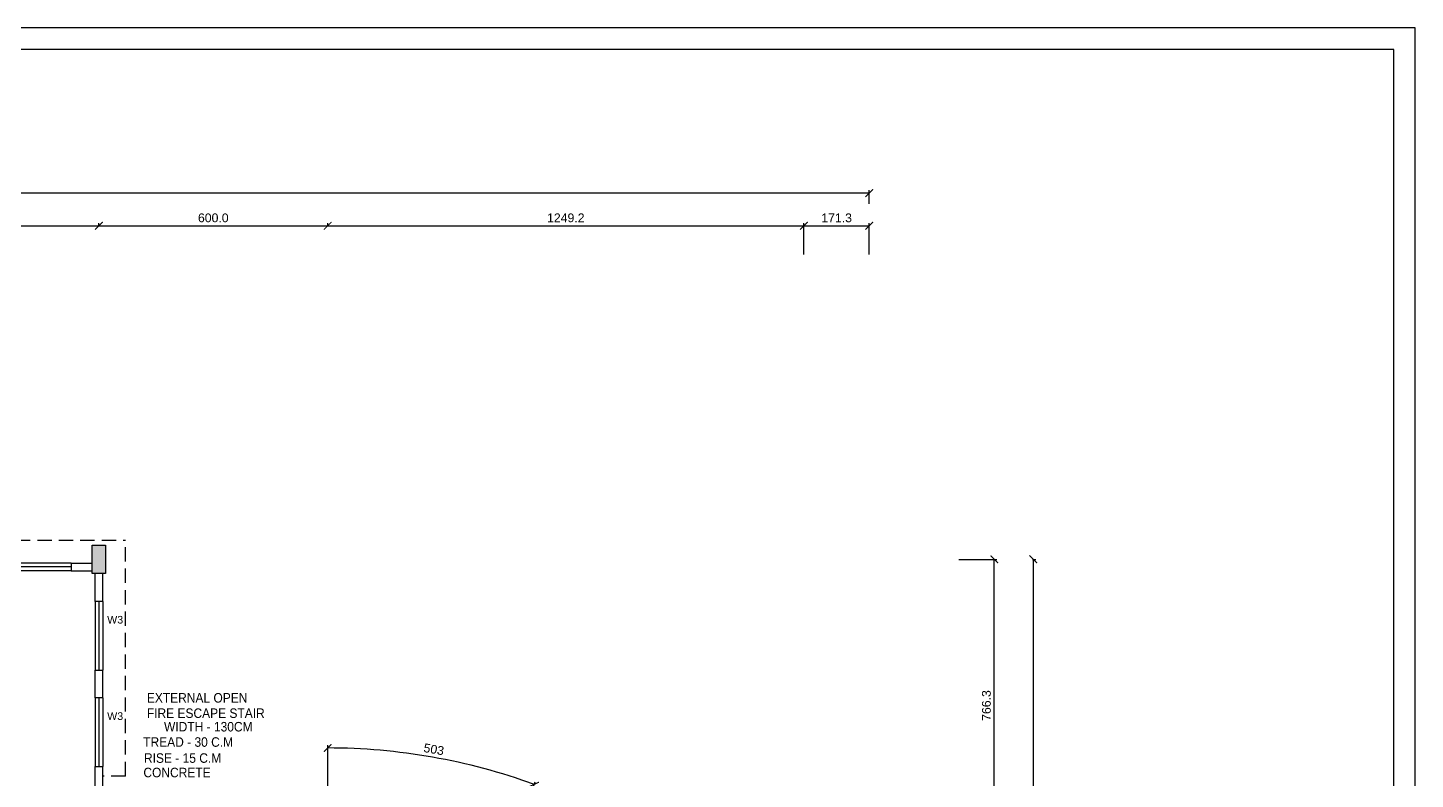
# Model space of a CAD drawing. Extents: x 53439 to 79867, y -144071 to -73305.
# Drawn here: x 69853 to 73492, y -124012 to -122042 of the extents above; entities that cross this region are included whole.
import ezdxf

# ---------------------------------------------------------------- set-up
doc = ezdxf.new("R2010")
doc.units = 0
doc.header["$LTSCALE"] = 0.1
doc.header["$MEASUREMENT"] = 0
doc.header["$PDMODE"] = 35
doc.header["$PDSIZE"] = -0.8
doc.linetypes.add('HIDDEN', pattern=[0.375, 0.25, -0.125])
doc.layers.get('0').update_dxf_attribs({"linetype": 'CONTINUOUS'})
doc.layers.get('DEFPOINTS').update_dxf_attribs({"linetype": 'CONTINUOUS'})
for name, color, linetype in [('BOR', 200, 'CONTINUOUS'), ('BOR1', 230, 'CONTINUOUS'), ('DOOR', 30, 'CONTINUOUS'), ('LAYER4', 130, 'CONTINUOUS'), ('TEXT-3', 130, 'CONTINUOUS'), ('THIN_HA', 253, 'CONTINUOUS'), ('WALL', 6, 'CONTINUOUS'), ('WIN', 102, 'CONTINUOUS')]:
    doc.layers.add(name, color=color, linetype=linetype)
doc.styles.add('1MM', font='arial.ttf')
doc.styles.add('DIM', font='arial.ttf', dxfattribs={"width": 0.7, "height": 1})
doc.styles.add('DUTCH', font='arial.ttf')
doc.dimstyles.new('KRI', dxfattribs={"dimtxt": 23, "dimasz": 20, "dimexe": 7, "dimexo": 0, "dimgap": 9, "dimtad": 1, "dimdec": 1, "dimzin": 1, "dimtxsty": '1MM', "dimblk": 'ARCHTICK', "dimcen": 0.5, "dimclrd": 252, "dimclre": 252, "dimclrt": 7, "dimaunit": 1, "dimadec": 8, "dimazin": 3, "dimtfac": 1, "dimtdec": 1, "dimtmove": 0, "dimatfit": 3})

# ---------------------------------------------------------------- blocks, each defined once
blk = doc.blocks.new('_ARCHTICK')
at = {"layer": 'WALL', "color": 0, "const_width": 0.15}
blk.add_lwpolyline([(-0.5, -0.5), (0.5, 0.5)], dxfattribs=at)
blk = doc.blocks.new('*D17')
at = {"layer": 'DEFPOINTS', "color": 0, "linetype": 'CONTINUOUS', "ltscale": 0.1}
for p in [(71004.9, -123972.9), (70639.9, -124070.8, 0), (71133.2, -124157.8, 0), (70639.9, -125513.3, 0)]:
    blk.add_point(p, dxfattribs=at)
at = {"layer": 'LAYER4', "color": 252, "linetype": 'CONTINUOUS', "ltscale": 0.1}
for p, q in [((70639.9, -124070.8), (70639.9, -123923.2)), ((71133.2, -124157.8), (71183.7, -124019.1))]:
    blk.add_line(p, q, dxfattribs=at)
blk.add_arc((70639.9, -125513.3), 1583.1, 70, 90, dxfattribs=at)
at = {"layer": 'LAYER4', "color": 252, "linetype": 'CONTINUOUS', "ltscale": 0.1, "xscale": 20, "yscale": 20, "zscale": 20}
for p, rotation in [((70639.9, -123930.2), 180.0000000000203), ((71181.3, -124025.7), 340.0000000000078)]:
    blk.add_blockref('_ARCHTICK', p, dxfattribs=dict(at, rotation=rotation))
at = {"layer": 'LAYER4', "color": 7, "linetype": 'CONTINUOUS', "ltscale": 0.1, "insert": (70918.4, -123933.8), "char_height": 23, "attachment_point": 5, "rotation": 350, "style": '1MM'}
blk.add_mtext('503', dxfattribs=at)
blk = doc.blocks.new('*D108')
at = {"layer": 'DEFPOINTS', "color": 0, "linetype": 'CONTINUOUS', "ltscale": 0.1}
for p in [(70039.9, -122561.6), (70039.9, -122561.6), (69177.3, -122620.8)]:
    blk.add_point(p, dxfattribs=at)
at = {"layer": 'WIN', "color": 252, "linetype": 'CONTINUOUS', "ltscale": 0.1}
for p, q in [((69177.3, -122620.8), (69177.3, -122554.6)), ((69177.3, -122561.6), (70039.9, -122561.6)), ((70039.9, -122561.6), (70039.9, -122554.6))]:
    blk.add_line(p, q, dxfattribs=at)
at = {"layer": 'WIN', "color": 252, "linetype": 'CONTINUOUS', "ltscale": 0.1, "xscale": 20, "yscale": 20, "zscale": 20, "rotation": 180}
blk.add_blockref('_ARCHTICK', (69177.3, -122561.6), dxfattribs=at)
at = {"layer": 'WIN', "color": 252, "linetype": 'CONTINUOUS', "ltscale": 0.1, "xscale": 20, "yscale": 20, "zscale": 20}
blk.add_blockref('_ARCHTICK', (70039.9, -122561.6), dxfattribs=at)
at = {"layer": 'WIN', "color": 7, "linetype": 'CONTINUOUS', "ltscale": 0.1, "insert": (69608.6, -122540.8), "char_height": 23, "attachment_point": 5, "style": '1MM'}
blk.add_mtext('862.5', dxfattribs=at)
blk = doc.blocks.new('*D109')
at = {"layer": 'DEFPOINTS', "color": 0, "linetype": 'CONTINUOUS', "ltscale": 0.1}
for p in [(70039.9, -122561.6), (70639.9, -122561.6), (70639.9, -122561.6)]:
    blk.add_point(p, dxfattribs=at)
at = {"layer": 'WIN', "color": 252, "linetype": 'CONTINUOUS', "ltscale": 0.1}
for p, q in [((70039.9, -122561.6), (70039.9, -122554.6)), ((70039.9, -122561.6), (70639.9, -122561.6)), ((70639.9, -122561.6), (70639.9, -122554.6))]:
    blk.add_line(p, q, dxfattribs=at)
at = {"layer": 'WIN', "color": 252, "linetype": 'CONTINUOUS', "ltscale": 0.1, "xscale": 20, "yscale": 20, "zscale": 20, "rotation": 180}
blk.add_blockref('_ARCHTICK', (70039.9, -122561.6), dxfattribs=at)
at = {"layer": 'WIN', "color": 252, "linetype": 'CONTINUOUS', "ltscale": 0.1, "xscale": 20, "yscale": 20, "zscale": 20}
blk.add_blockref('_ARCHTICK', (70639.9, -122561.6), dxfattribs=at)
at = {"layer": 'WIN', "color": 7, "linetype": 'CONTINUOUS', "ltscale": 0.1, "insert": (70339.9, -122540.8), "char_height": 23, "attachment_point": 5, "style": '1MM'}
blk.add_mtext('600.0', dxfattribs=at)
blk = doc.blocks.new('*D110')
at = {"layer": 'DEFPOINTS', "color": 0, "linetype": 'CONTINUOUS', "ltscale": 0.1}
for p in [(70639.9, -122561.6), (71889.1, -122561.6, 0), (71889.1, -122561.6)]:
    blk.add_point(p, dxfattribs=at)
at = {"layer": 'WIN', "color": 252, "linetype": 'CONTINUOUS', "ltscale": 0.1}
for p, q in [((70639.9, -122561.6), (70639.9, -122554.6)), ((70639.9, -122561.6), (71889.1, -122561.6)), ((71889.1, -122561.6), (71889.1, -122554.6))]:
    blk.add_line(p, q, dxfattribs=at)
at = {"layer": 'WIN', "color": 252, "linetype": 'CONTINUOUS', "ltscale": 0.1, "xscale": 20, "yscale": 20, "zscale": 20, "rotation": 180}
blk.add_blockref('_ARCHTICK', (70639.9, -122561.6), dxfattribs=at)
at = {"layer": 'WIN', "color": 252, "linetype": 'CONTINUOUS', "ltscale": 0.1, "xscale": 20, "yscale": 20, "zscale": 20}
blk.add_blockref('_ARCHTICK', (71889.1, -122561.6), dxfattribs=at)
at = {"layer": 'WIN', "color": 7, "linetype": 'CONTINUOUS', "ltscale": 0.1, "insert": (71264.5, -122540.8), "char_height": 23, "attachment_point": 5, "style": '1MM'}
blk.add_mtext('1249.2', dxfattribs=at)
blk = doc.blocks.new('*D111')
at = {"layer": 'DEFPOINTS', "color": 0, "linetype": 'CONTINUOUS', "ltscale": 0.1}
for p in [(72060.4, -122475.5), (58322.3, -122503.6), (72060.4, -122503.6, 0)]:
    blk.add_point(p, dxfattribs=at)
at = {"layer": 'WIN', "color": 252, "linetype": 'CONTINUOUS', "ltscale": 0.1}
for p, q in [((58322.3, -122503.6), (58322.3, -122468.5)), ((58322.3, -122475.5), (72060.4, -122475.5)), ((72060.4, -122503.6), (72060.4, -122468.5))]:
    blk.add_line(p, q, dxfattribs=at)
at = {"layer": 'WIN', "color": 252, "linetype": 'CONTINUOUS', "ltscale": 0.1, "xscale": 20, "yscale": 20, "zscale": 20, "rotation": 180}
blk.add_blockref('_ARCHTICK', (58322.3, -122475.5), dxfattribs=at)
at = {"layer": 'WIN', "color": 252, "linetype": 'CONTINUOUS', "ltscale": 0.1, "xscale": 20, "yscale": 20, "zscale": 20}
blk.add_blockref('_ARCHTICK', (72060.4, -122475.5), dxfattribs=at)
at = {"layer": 'WIN', "color": 7, "linetype": 'CONTINUOUS', "ltscale": 0.1, "insert": (65191.4, -122454.7), "char_height": 23, "attachment_point": 5, "style": '1MM'}
blk.add_mtext('13738.1', dxfattribs=at)
blk = doc.blocks.new('*D114')
at = {"layer": 'DEFPOINTS', "color": 0, "linetype": 'CONTINUOUS', "ltscale": 0.1}
for p in [(72060.4, -122561.6), (71889.1, -122636.8, 0), (72060.4, -122636.8, 0)]:
    blk.add_point(p, dxfattribs=at)
at = {"layer": 'WIN', "color": 252, "linetype": 'CONTINUOUS', "ltscale": 0.1}
for p, q in [((71889.1, -122636.8), (71889.1, -122554.6)), ((71889.1, -122561.6), (72060.4, -122561.6)), ((72060.4, -122636.8), (72060.4, -122554.6))]:
    blk.add_line(p, q, dxfattribs=at)
at = {"layer": 'WIN', "color": 252, "linetype": 'CONTINUOUS', "ltscale": 0.1, "xscale": 20, "yscale": 20, "zscale": 20, "rotation": 180}
blk.add_blockref('_ARCHTICK', (71889.1, -122561.6), dxfattribs=at)
at = {"layer": 'WIN', "color": 252, "linetype": 'CONTINUOUS', "ltscale": 0.1, "xscale": 20, "yscale": 20, "zscale": 20}
blk.add_blockref('_ARCHTICK', (72060.4, -122561.6), dxfattribs=at)
at = {"layer": 'WIN', "color": 7, "linetype": 'CONTINUOUS', "ltscale": 0.1, "insert": (71974.8, -122540.8), "char_height": 23, "attachment_point": 5, "style": '1MM'}
blk.add_mtext('171.3', dxfattribs=at)
blk = doc.blocks.new('*D132')
at = {"layer": 'DEFPOINTS', "color": 0, "linetype": 'CONTINUOUS', "ltscale": 0.1}
for p in [(72295.7, -123435.8), (72388.4, -123435.8), (72315.5, -124202)]:
    blk.add_point(p, dxfattribs=at)
at = {"layer": 'WIN', "color": 252, "linetype": 'CONTINUOUS', "ltscale": 0.1}
for p, q in [((72295.7, -123435.8), (72395.4, -123435.8)), ((72388.4, -124202), (72388.4, -123435.8)), ((72315.5, -124202), (72395.4, -124202))]:
    blk.add_line(p, q, dxfattribs=at)
at = {"layer": 'WIN', "color": 252, "linetype": 'CONTINUOUS', "ltscale": 0.1, "xscale": 20, "yscale": 20, "zscale": 20}
for p, rotation in [((72388.4, -123435.8), 90), ((72388.4, -124202), 270)]:
    blk.add_blockref('_ARCHTICK', p, dxfattribs=dict(at, rotation=rotation))
at = {"layer": 'WIN', "color": 7, "linetype": 'CONTINUOUS', "ltscale": 0.1, "insert": (72367.7, -123818.9), "char_height": 23, "attachment_point": 5, "rotation": 90, "style": '1MM'}
blk.add_mtext('766.3', dxfattribs=at)
blk = doc.blocks.new('*D133')
at = {"layer": 'DEFPOINTS', "color": 0, "linetype": 'CONTINUOUS', "ltscale": 0.1}
for p in [(72488.6, -123435.8), (72488.6, -127826.8, 0), (72490.5, -127826.8)]:
    blk.add_point(p, dxfattribs=at)
at = {"layer": 'WIN', "color": 252, "linetype": 'CONTINUOUS', "ltscale": 0.1}
for p, q in [((72488.6, -123435.8), (72497.5, -123435.8)), ((72490.5, -123435.8), (72490.5, -127826.8)), ((72488.6, -127826.8), (72497.5, -127826.8))]:
    blk.add_line(p, q, dxfattribs=at)
at = {"layer": 'WIN', "color": 252, "linetype": 'CONTINUOUS', "ltscale": 0.1, "xscale": 20, "yscale": 20, "zscale": 20}
for p, rotation in [((72490.5, -123435.8), 90), ((72490.5, -127826.8), 270)]:
    blk.add_blockref('_ARCHTICK', p, dxfattribs=dict(at, rotation=rotation))
at = {"layer": 'WIN', "color": 7, "linetype": 'CONTINUOUS', "ltscale": 0.1, "insert": (72469.8, -125631.3), "char_height": 23, "attachment_point": 5, "rotation": 90, "style": '1MM'}
blk.add_mtext('4391.1', dxfattribs=at)

msp = doc.modelspace()

# ---------------------------------------------------------------- hatches: boundary and pattern name
at = {"layer": 'THIN_HA', "linetype": 'CONTINUOUS', "ltscale": 0.1}
msp.add_hatch(color=2, dxfattribs=at).paths.add_polyline_path([(70022.36, -123398.28), (70057.36, -123398.28), (70057.36, -123473.28), (70022.36, -123473.28)])

# ---------------------------------------------------------------- linework, layer by layer
at = {"layer": 'BOR'}
msp.add_lwpolyline([(73435.88, -122099.01), (57228.06, -122099.01), (57228.06, -130290.29), (73435.88, -130290.29)], close=True, dxfattribs=at)
at = {"layer": 'BOR1'}
msp.add_lwpolyline([(73492.41, -122042.48), (57171.54, -122042.48), (57171.54, -130346.82), (73492.41, -130346.82)], close=True, dxfattribs=at)
at = {"layer": 'DOOR', "linetype": 'HIDDEN', "ltscale": 1500}
for p, q in [((63072.31, -123385.78), (70109.86, -123385.78)), ((70109.86, -124003.75), (70109.86, -123385.78)), ((70109.86, -124003.75), (70049.86, -124003.75))]:
    msp.add_line(p, q, dxfattribs=at)
at = {"layer": 'THIN_HA', "color": 2, "linetype": 'CONTINUOUS', "ltscale": 0.1, "elevation": 0}
msp.add_lwpolyline([(70022.36, -123398.28), (70057.36, -123398.28), (70057.36, -123473.28), (70022.36, -123473.28)], close=True, dxfattribs=at)
at = {"layer": 'WALL', "linetype": 'CONTINUOUS', "ltscale": 0.1}
for p, q in [((69967.35, -123445.78), (70022.36, -123445.78)), ((69967.35, -123445.78), (70022.36, -123445.78)), ((69967.35, -123445.78), (70022.36, -123445.78)), ((69967.35, -123445.78), (69967.35, -123465.78)), ((69967.35, -123465.78), (70022.36, -123465.78)), ((69967.35, -123465.78), (70022.36, -123465.78)), ((69967.35, -123465.78), (70022.36, -123465.78)), ((70029.86, -123545.88), (70029.86, -123473.28)), ((70049.86, -123545.88), (70049.86, -123473.28)), ((70049.86, -123545.88), (70049.86, -123473.28)), ((70049.86, -123545.88), (70049.86, -123473.28)), ((70049.86, -123545.88), (70049.86, -123473.28)), ((70049.86, -123545.88), (70049.86, -123473.28)), ((70049.86, -123545.88), (70049.86, -123473.28)), ((70049.86, -123545.88), (70029.86, -123545.88)), ((70029.86, -123798.48), (70029.86, -123725.88)), ((70029.86, -123798.48), (70029.86, -123725.88)), ((70029.86, -123798.48, 0), (70029.86, -123725.88, 0)), ((70029.86, -123798.48, 0), (70029.86, -123725.88, 0)), ((70029.86, -123725.88), (70049.86, -123725.88)), ((70049.86, -123798.48), (70049.86, -123725.88)), ((70049.86, -123798.48), (70049.86, -123725.88)), ((70049.86, -123798.48), (70049.86, -123725.88)), ((70049.86, -123798.48, 0), (70049.86, -123725.88, 0)), ((70049.86, -123798.48, 0), (70049.86, -123725.88, 0)), ((70049.86, -123798.48, 0), (70049.86, -123725.88, 0)), ((70049.86, -123798.48), (70029.86, -123798.48)), ((70029.86, -124730.78), (70029.86, -123978.48)), ((70029.86, -123978.48), (70049.86, -123978.48)), ((70049.86, -124730.78), (70049.86, -123978.48))]:
    msp.add_line(p, q, dxfattribs=at)
at = {"layer": 'WIN'}
for p, q in [((69967.35, -123445.78, 0), (69667.35, -123445.78, 0)), ((69967.35, -123455.78, 0), (69667.35, -123455.78, 0)), ((69967.35, -123465.78, 0), (69667.35, -123465.78, 0)), ((70029.86, -123545.88), (70029.86, -123725.88)), ((70039.86, -123545.88), (70039.86, -123725.88)), ((70049.86, -123545.88), (70049.86, -123725.88)), ((70029.86, -123798.48), (70029.86, -123978.48)), ((70039.86, -123798.48), (70039.86, -123978.48)), ((70049.86, -123798.48), (70049.86, -123978.48))]:
    msp.add_line(p, q, dxfattribs=at)

# ---------------------------------------------------------------- texts
at = {"style": 'DIM'}
for p in [(70061.58, -123604), (70061.58, -123856.6)]:
    msp.add_text('W3', height=20, dxfattribs=at).set_placement(p)
at = {"layer": 'TEXT-3', "color": 1, "style": 'DUTCH', "width": 0.9}
for s, p in [('EXTERNAL OPEN', (70165.66, -123811.26, 0)), ('FIRE ESCAPE STAIR', (70165.66, -123851.48, 0)), ('WIDTH - 130CM', (70210.66, -123886.97, 0)), ('TREAD - 30 C.M', (70156.12, -123927.08)), ('RISE - 15 C.M', (70158.12, -123969.08)), ('CONCRETE', (70156.6, -124007))]:
    msp.add_text(s, height=25, dxfattribs=at).set_placement(p)

# ---------------------------------------------------------------- dimensions: what is measured, and where the dimension line sits
at = {"layer": 'LAYER4', "color": 120, "linetype": 'CONTINUOUS', "ltscale": 0.1}
dim = msp.add_angular_dim_3p(base=(71004.94, -123972.86, 0), center=(70639.86, -125513.28, 0), p1=(71133.22, -124157.78, 0), p2=(70639.86, -124070.78, 0), text='503', dimstyle='KRI', dxfattribs=at)
dim.commit()
dim.dimension.update_dxf_attribs({"geometry": '*D17', "text_midpoint": (70918.36, -123933.8, 0)})
at = {"layer": 'WIN', "linetype": 'CONTINUOUS', "ltscale": 0.1}
for base, p1, p2, picture, middle in [((72060.44, -122475.48), (58322.31, -122503.65), (72060.44, -122503.65, 0), '*D111', (65191.38, -122454.73)), ((72060.44, -122561.57), (71889.1, -122636.8, 0), (72060.44, -122636.8, 0), '*D114', (71974.77, -122540.82))]:
    dim = msp.add_linear_dim(base=base, p1=p1, p2=p2, dimstyle='KRI', dxfattribs=at)
    dim.commit()
    dim.dimension.update_dxf_attribs({"geometry": picture, "text_midpoint": middle})
for base, p1, p2, picture, middle in [((70039.8563, -122561.5694), (69177.3134, -122620.7761), (70039.8563, -122561.5694), '*D108', (69608.5849, -122540.8262)), ((70639.86, -122561.57), (70039.86, -122561.57), (70639.86, -122561.57), '*D109', (70339.86, -122540.83)), ((71889.1, -122561.57), (70639.86, -122561.57), (71889.1, -122561.57, 0), '*D110', (71264.48, -122540.83))]:
    dim = msp.add_linear_dim(base=base, p1=p1, p2=p2, dimstyle='KRI', override={"dimtmove": 1}, dxfattribs=at)
    dim.commit()
    dim.dimension.update_dxf_attribs({"geometry": picture, "text_midpoint": middle})
dim = msp.add_linear_dim(base=(72388.412463, -123435.782216), p1=(72315.471228, -124202.032221), p2=(72295.72584, -123435.782216), angle=90, dimstyle='KRI', override={"dimtmove": 1}, dxfattribs=at)
dim.commit()
dim.dimension.update_dxf_attribs({"geometry": '*D132', "text_midpoint": (72367.66144, -123818.907219)})
dim = msp.add_linear_dim(base=(72490.5153, -127826.8347), p1=(72488.5846, -123435.7822), p2=(72488.5846, -127826.8347, 0), angle=90, dimstyle='KRI', dxfattribs=at)
dim.commit()
dim.dimension.update_dxf_attribs({"geometry": '*D133', "text_midpoint": (72469.7643, -125631.3084)})

doc.saveas('drawing.dxf')
